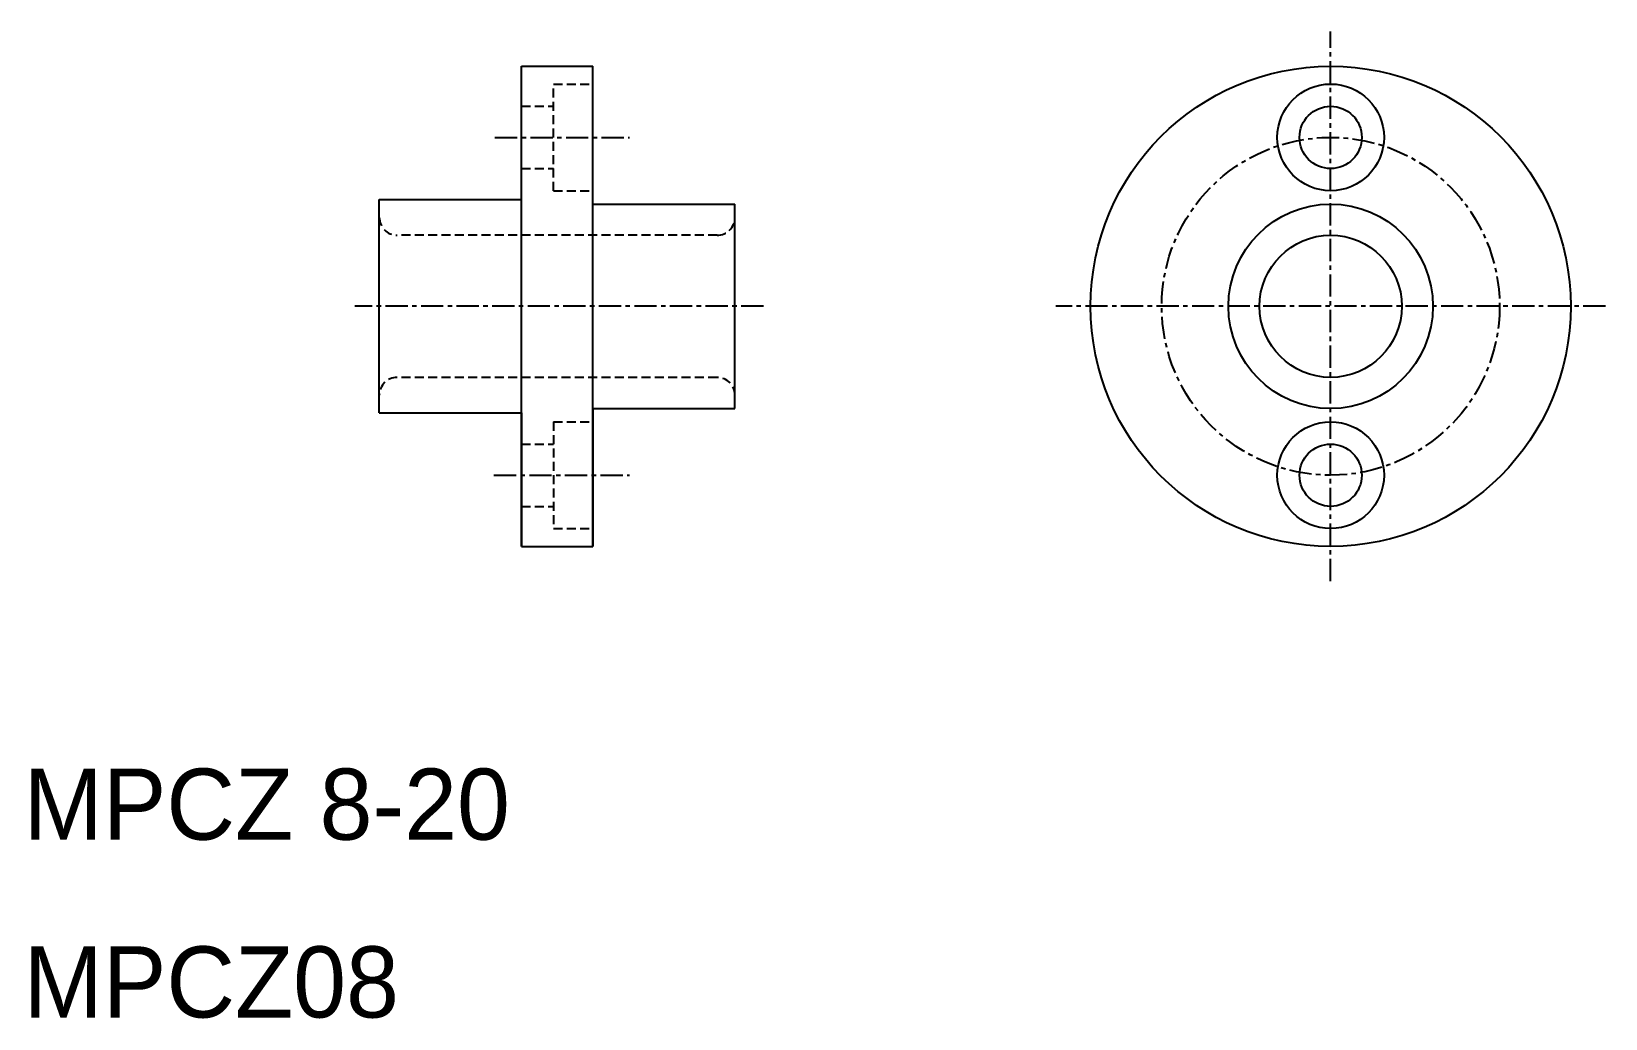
# Model space of a CAD drawing. Extents: x 10.4 to 99, y 9.9 to 65.5.
import ezdxf

# ---------------------------------------------------------------- set-up
doc = ezdxf.new("R2010")
doc.units = 0
doc.linetypes.add('CENTER', pattern=[2, 1.25, -0.25, 0.25, -0.25])
doc.linetypes.add('DASHED', pattern=[0.75, 0.5, -0.25])
doc.layers.get('0').update_dxf_attribs({"linetype": 'CONTINUOUS'})
doc.layers.add('CENTER', color=1, linetype='CENTER')

msp = doc.modelspace()

# ---------------------------------------------------------------- linework, layer by layer
at = {"color": 7, "linetype": 'CONTINUOUS'}
for p, q in [((38, 36.5), (38, 63.5)), ((38, 63.5), (42, 63.5)), ((42, 36.5), (42, 63.5)), ((30, 56), (38, 56)), ((30, 44), (30, 56)), ((42, 55.75), (50, 55.75)), ((50, 44.25), (50, 55.75)), ((30, 44), (38, 44)), ((38, 44), (38, 36.5)), ((42, 44.25), (42, 36.5)), ((42, 44.25), (50, 44.25)), ((38, 36.5), (42, 36.5))]:
    msp.add_line(p, q, dxfattribs=at)
at = {"color": 3, "linetype": 'DASHED'}
for p, q in [((39.8, 56.5), (39.8, 62.5)), ((39.8, 62.5), (42, 62.5)), ((38, 61.25), (39.8, 61.25)), ((38, 57.75), (39.8, 57.75)), ((39.8, 56.5), (42, 56.5)), ((49, 54), (31, 54)), ((49, 46), (31, 46)), ((39.8, 43.5), (39.8, 37.5)), ((39.8, 43.5), (42, 43.5)), ((38, 42.25), (39.8, 42.25)), ((38, 38.75), (39.8, 38.75)), ((39.8, 37.5), (42, 37.5))]:
    msp.add_line(p, q, dxfattribs=at)
at = {"color": 7, "linetype": 'CONTINUOUS'}
for centre, radius in [((83.5, 50), 13.5), ((83.5, 59.5), 3), ((83.5, 59.5), 1.75), ((83.5, 50), 5.75), ((83.5, 50), 4), ((83.5, 40.5), 3), ((83.5, 40.5), 1.75)]:
    msp.add_circle(centre, radius, dxfattribs=at)
at = {"color": 3, "linetype": 'DASHED'}
for centre, start, end in [((31, 55), 180, 270), ((49, 55), 270, 0), ((31, 45), 90, 180), ((49, 45), 0, 90)]:
    msp.add_arc(centre, 1, start, end, dxfattribs=at)
at = {"layer": 'CENTER', "color": 1, "linetype": 'CENTER'}
for p, q in [((83.5, 34.543), (83.5, 65.457)), ((36.499, 59.5), (44.074, 59.5)), ((51.596, 50), (28.617, 50)), ((98.957, 50), (68.043, 50)), ((36.438, 40.5), (44.074, 40.5))]:
    msp.add_line(p, q, dxfattribs=at)
msp.add_circle((83.5, 50), 9.5, dxfattribs=at)

# ---------------------------------------------------------------- texts
at = {"color": 7, "linetype": 'CONTINUOUS'}
for s, p in [('MPCZ 8-20', (10, 20)), ('MPCZ08', (10, 10))]:
    msp.add_text(s, height=4, dxfattribs=at).set_placement(p)

doc.saveas('drawing.dxf')
